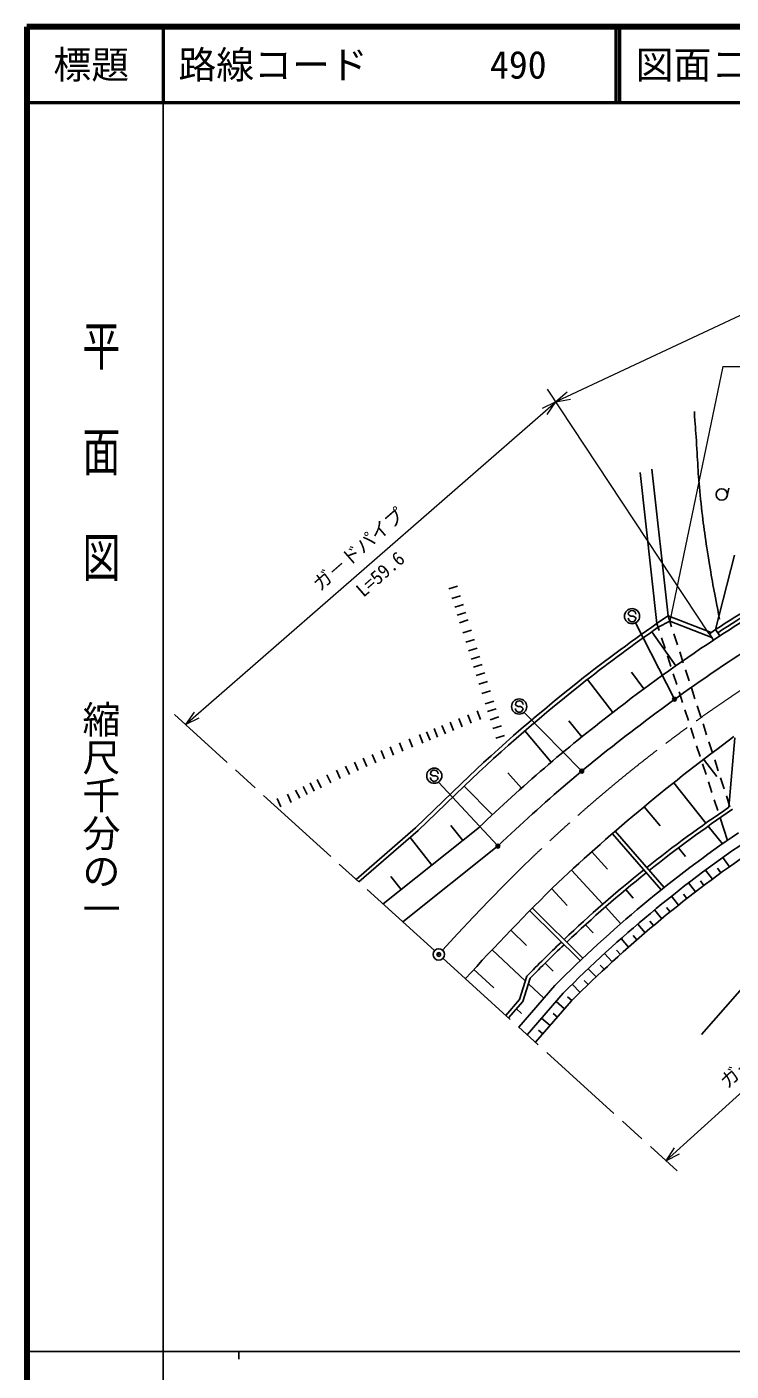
# Model space of a CAD drawing. Units: millimetres, scale not verified. Extents: x 40000 to 680000, y 20000 to 380000.
# Drawn here: x 40000 to 132982, y 202409 to 380000 of the extents above; entities that cross this region are included whole.
import ezdxf
from ezdxf.enums import TextEntityAlignment as Align

# ---------------------------------------------------------------- set-up
doc = ezdxf.new("R2010")
doc.units = ezdxf.units.MM
doc.header["$LTSCALE"] = 1000
doc.header["$PDMODE"] = 32
doc.header["$PDSIZE"] = 500
doc.linetypes.add('CHAIN', pattern=[18.5, 12, -1.5, 3.5, -1.5])
for name, color, linetype, lineweight in [('M-BGD', 7, 'Continuous', 25), ('M-BMK', 2, 'CHAIN', 13), ('M-BMK-SRVR', 3, 'Continuous', 25), ('M-STR-HTXT', 7, 'Continuous', 13), ('M-STR-STRC', 7, 'Continuous', 25), ('M-TTL', 2, 'Continuous', 140), ('M-TTL-BAND', 7, 'Continuous', 25), ('M-TTL-LINE', 7, 'Continuous', 50)]:
    doc.layers.add(name, color=color, linetype=linetype, lineweight=lineweight)
doc.layers.add('M-OTRS', color=6, linetype='Continuous')
doc.layers.add('M-TTL-TXT', color=7, linetype='Continuous')
doc.styles.add('@ＭＳ ゴシック', font='')
doc.styles.add('ＭＳ ゴシック', font='')
doc.styles.get('@ＭＳ ゴシック').set_extended_font_data('@MS Gothic')
doc.styles.get('ＭＳ ゴシック').set_extended_font_data('MS Gothic')

msp = doc.modelspace()

# ---------------------------------------------------------------- linework, layer by layer
at = {"layer": 'M-BGD'}
for p, q in [((124653, 302186), (122499, 321557)), ((123195, 301180), (120976, 321129)), ((132475, 318082), (132668, 319063)), ((133439, 310222), (130944, 300378)), ((95732, 305756), (96877, 306116)), ((96128, 304497), (97273, 304856)), ((96492, 303339), (97637, 303698)), ((96827, 302272), (97972, 302632)), ((130352, 299979), (124653, 302186)), ((124653, 302186), (125115, 300759)), ((97137, 301286), (98282, 301646)), ((97561, 299935), (98706, 300294)), ((123192, 301178), (123498, 300234)), ((123359, 300685), (124887, 301478)), ((130434, 299331), (124887, 301478)), ((130108, 299828), (130944, 300378)), ((130944, 300378), (131493, 299543)), ((97947, 298706), (99092, 299065)), ((125687, 295601), (122522, 300099)), ((123807, 299283), (124270, 297856)), ((125424, 299807), (125887, 298381)), ((130108, 299828), (130658, 298993)), ((130658, 298993), (131493, 299543)), ((98306, 297564), (99451, 297923)), ((98649, 296473), (99794, 296833)), ((124578, 296905), (125041, 295478)), ((126195, 297429), (126658, 296003)), ((98987, 295398), (100131, 295758)), ((126966, 295051), (127429, 293625)), ((99330, 294304), (100475, 294663)), ((99691, 293155), (100836, 293514)), ((117355, 289420), (114007, 293784)), ((121480, 292561), (119841, 294769)), ((125349, 294527), (125812, 293100)), ((100081, 291915), (101226, 292275)), ((126121, 292149), (126583, 290722)), ((127738, 292673), (128200, 291246)), ((99912, 288515), (99453, 289624)), ((100510, 290550), (101655, 290909)), ((100823, 289552), (101968, 289912)), ((126892, 289771), (127355, 288344)), ((128509, 290295), (128972, 288868)), ((95258, 286600), (94803, 287710)), ((96338, 287043), (95883, 288153)), ((97471, 287508), (97015, 288618)), ((98661, 287998), (98204, 289108)), ((101162, 288472), (102307, 288832)), ((113261, 286197), (111547, 288318)), ((129280, 287917), (129743, 286490)), ((90936, 284830), (90480, 285940)), ((92291, 285386), (91836, 286496)), ((93238, 285773), (92783, 286884)), ((94226, 286178), (93771, 287288)), ((101531, 287300), (102676, 287659)), ((101931, 286024), (103076, 286384)), ((109244, 282867), (105740, 286986)), ((127663, 287393), (128126, 285966)), ((132699, 276911), (133480, 286065)), ((87224, 283284), (86756, 284389)), ((88417, 283786), (87954, 284893)), ((89650, 284299), (89191, 285408)), ((128434, 285015), (128897, 283588)), ((130051, 285539), (130514, 284112)), ((83749, 281774), (83259, 282869)), ((84904, 282285), (84422, 283384)), ((86058, 282786), (85583, 283888)), ((129205, 282637), (129668, 281210)), ((129349, 283234), (131099, 280951)), ((130823, 283161), (131285, 281734)), ((80137, 280109), (79622, 281193)), ((81379, 280693), (80873, 281781)), ((82578, 281245), (82080, 282337)), ((105313, 279436), (103524, 281434)), ((131594, 280783), (132057, 279356)), ((76016, 278100), (75480, 279174)), ((76995, 278586), (76463, 279662)), ((77934, 279047), (77407, 280125)), ((78838, 279487), (78316, 280567)), ((91309, 274195), (97378, 280047)), ((91647, 273826), (97725, 279687)), ((101474, 275912), (97733, 279694)), ((125399, 280144), (129656, 274809)), ((129977, 280259), (130439, 278832)), ((73533, 276937), (73065, 278043)), ((74912, 277547), (74388, 278627)), ((130748, 277880), (131211, 276454)), ((132365, 278405), (132828, 276978)), ((121509, 276978), (123606, 274452)), ((131519, 275502), (132487, 272520)), ((83459, 267377), (91309, 274195)), ((83832, 267038), (91647, 273826)), ((99740, 274260), (87037, 264127)), ((97546, 272510), (95967, 274489)), ((117680, 273744), (124142, 266295)), ((129969, 274417), (131843, 272068)), ((93487, 269272), (90588, 272906)), ((117307, 273412), (123751, 265983)), ((102111, 271698), (89628, 261774)), ((114597, 271029), (116663, 268711)), ((126023, 271542), (126982, 270386)), ((132759, 269039), (131887, 270260)), ((111919, 268606), (116051, 264102)), ((130510, 267403), (129617, 268609)), ((131634, 268229), (131193, 268835)), ((89428, 266034), (88046, 267766)), ((128270, 265714), (127356, 266904)), ((129388, 266565), (128937, 267164)), ((109274, 266146), (109292, 266128)), ((109292, 266128), (111355, 263941)), ((119063, 266021), (120062, 264901)), ((126041, 263972), (125107, 265146)), ((127154, 264850), (126692, 265441)), ((106386, 263220), (113062, 256637)), ((106737, 263576), (113424, 256982)), ((116389, 263733), (118417, 261522)), ((123826, 262177), (122871, 263334)), ((124931, 263081), (124459, 263664)), ((113762, 261390), (114791, 260299)), ((121627, 260330), (120652, 261470)), ((122724, 261260), (122242, 261834)), ((103893, 260662), (105976, 258656)), ((119447, 258432), (118452, 259555)), ((120534, 259388), (120042, 259953)), ((140117, 259497), (129076, 246892)), ((94864, 257991), (94891, 258021)), ((101430, 258073), (105810, 253955)), ((117289, 256485), (116274, 257589)), ((118365, 257465), (117863, 258022)), ((108419, 256303), (109500, 255263)), ((116219, 255492), (115706, 256040)), ((98997, 255456), (101638, 253032)), ((105042, 251487), (106001, 254567)), ((105488, 251238), (106442, 254305)), ((114098, 253472), (113576, 254010)), ((115155, 254488), (114120, 255574)), ((104942, 247866), (109715, 253356)), ((106052, 246857), (110815, 252334)), ((106215, 253574), (108245, 251665)), ((113048, 252444), (111994, 253511)), ((103239, 249412), (105042, 251487)), ((103609, 249076), (105488, 251238)), ((107163, 245848), (111914, 251313)), ((111001, 250263), (109869, 251247)), ((111958, 251363), (111392, 251855)), ((104646, 250269), (105309, 249660)), ((109080, 248053), (107948, 249037)), ((110042, 249159), (109476, 249651)), ((108120, 246949), (107554, 247441))]:
    msp.add_line(p, q, dxfattribs=at)
msp.add_circle((131740, 318226), 750, dxfattribs=at)
for centre, radius, start, end in [((245265, 125676), 208783, 116.55154, 123.20005), ((245265, 125676), 208283, 116.55154, 123.19972), ((245265, 125676), 207783, 116.55154, 123.19939), ((245388, 125643), 204367, 116.57767, 123.49811), ((245112, 125914), 213500, 124.3476, 128.05269), ((245112, 125914), 213000, 124.86273, 128.05269), ((245112, 125913), 207501, 123.47596, 128.00258), ((245204, 125961), 204000, 123.5045, 127.51955), ((245112, 125914), 213500, 128.05269, 133.78223), ((245112, 125914), 213000, 128.05269, 133.78223), ((243106, 125492), 206606, 127.49235, 133.94087), ((243427, 125098), 203612, 126.97482, 133.89223), ((286294, 78522), 257951, 126.36285, 133.08384), ((227100, 136986), 168791, 124.00559, 128.57733), ((227100, 136986), 168291, 123.92423, 128.57032), ((227100, 136986), 165291, 124.30296, 135.24875), ((227100, 136986), 163791, 124.30296, 135.23163), ((245204, 125961), 200000, 133.76035, 133.7865), ((227100, 136986), 162291, 124.6038, 135.21428), ((227100, 136986), 168791, 128.74719, 133.49108), ((227100, 136986), 168291, 128.74068, 133.48539), ((320592, 52003), 300827, 134.4049, 137.75293), ((227100, 136986), 168791, 133.66089, 135.84434), ((227100, 136986), 168291, 133.65571, 135.8037)]:
    msp.add_arc(centre, radius, start, end, dxfattribs=at)
msp.add_open_spline([(131462, 301737), (130723, 305471), (130526, 306475), (130039, 309531), (129538, 312674), (129293, 314441), (128949, 317605), (128623, 320606), (128602, 322302), (128393, 325314), (128288, 326832), (128254, 327308), (128128, 329200)], degree=3, knots=[0, 0, 0, 0, 1, 1, 1, 2, 2, 2, 3, 3, 3, 4, 4, 4, 4], dxfattribs=at)
at = {"layer": 'M-BMK'}
for p, q in [((93827, 257960), (59473, 289162)), ((94938, 256952), (125865, 228862))]:
    msp.add_line(p, q, dxfattribs=at)
msp.add_lwpolyline([(94891, 258021), (96915, 260235), (98963, 262427), (101036, 264595), (103137, 266737), (105266, 268851), (106809, 270346)], dxfattribs=at)
for start, end in [(122.30104, 128.03081), (128.03081, 133.76035)]:
    msp.add_arc((245204, 125961), 200000, start, end, dxfattribs=at)
at = {"layer": 'M-BMK-SRVR'}
msp.add_circle((94383, 257456), 750, dxfattribs=at)
msp.add_point((94383, 257456), dxfattribs=at)
msp.add_point((94383, 257456), dxfattribs=at)
at = {"layer": 'M-OTRS'}
msp.add_point((94383, 257456), dxfattribs=at)
at = {"layer": 'M-STR-HTXT'}
for p, q in [((174894, 360920), (109823, 330465)), ((131905, 335148), (124887, 301478)), ((131905, 335148), (157905, 335148)), ((130106, 299827), (108719, 332133)), ((60953, 287818), (109823, 330465)), ((109823, 330465), (108027, 329585)), ((108708, 328805), (109823, 330465)), ((111354, 331753), (109823, 330465)), ((109823, 330465), (111792, 330815)), ((62069, 289478), (60953, 287818)), ((60953, 287818), (62749, 288698)), ((124384, 230207), (153826, 256909)), ((125467, 231888), (124384, 230207)), ((124384, 230207), (126163, 231121))]:
    msp.add_line(p, q, dxfattribs=at)
at = {"layer": 'M-STR-STRC'}
for p, q in [((119508, 302282), (119409, 302400)), ((119753, 302143), (119508, 302282)), ((120054, 302141), (119753, 302143)), ((120299, 302029), (120054, 302141)), ((120405, 301893), (120299, 302029)), ((125460, 291261), (120379, 301262)), ((104612, 290351), (104512, 290469)), ((104857, 290212), (104612, 290351)), ((105157, 290209), (104857, 290212)), ((105403, 290097), (105157, 290209)), ((105508, 289961), (105403, 290097)), ((113189, 281739), (105644, 289439)), ((93395, 281206), (93295, 281324)), ((93640, 281067), (93395, 281206)), ((93940, 281064), (93640, 281067)), ((94186, 280952), (93940, 281064)), ((94292, 280816), (94186, 280952)), ((102122, 271834), (94328, 280223))]:
    msp.add_line(p, q, dxfattribs=at)
for centre, radius in [((119903, 302142), 1000), ((125505, 291172), 100), ((125505, 291172), 80), ((105007, 290210), 1000), ((125505, 291172), 60), ((125505, 291172), 40), ((125505, 291172), 20), ((93790, 281065), 1000), ((113259, 281668), 100), ((113259, 281668), 80), ((113259, 281668), 60), ((113259, 281668), 40), ((113259, 281668), 20), ((102190, 271760), 100), ((102190, 271760), 80), ((102190, 271760), 60), ((102190, 271760), 40), ((102190, 271760), 20)]:
    msp.add_circle(centre, radius, dxfattribs=at)
for centre, start, end in [((119909, 302397), 359.55488, 179.55488), ((119905, 301897), 179.55488, 359.55488), ((105008, 289965), 179.55488, 359.55488), ((105012, 290465), 359.55488, 179.55488), ((93792, 280820), 179.55488, 359.55488), ((93795, 281320), 359.55488, 179.55488)]:
    msp.add_arc(centre, 500, start, end, dxfattribs=at)
for p in [(125505, 291172), (113259, 281668), (102190, 271760)]:
    msp.add_point(p, dxfattribs=at)
at = {"layer": 'M-TTL'}
for p, q in [((40000, 380000), (40000, 20000)), ((680000, 380000), (40000, 380000))]:
    msp.add_line(p, q, dxfattribs=at)
at = {"layer": 'M-TTL-BAND'}
for p, q in [((58000, 370000), (58000, 20000)), ((40000, 205000), (579000, 205000)), ((68000, 205000), (68000, 204000))]:
    msp.add_line(p, q, dxfattribs=at)
at = {"layer": 'M-TTL-LINE'}
for p, q in [((58000, 380000), (58000, 370000)), ((117750, 380000), (117750, 370000)), ((118250, 380000), (118250, 370000)), ((40000, 370000), (680000, 370000))]:
    msp.add_line(p, q, dxfattribs=at)

# ---------------------------------------------------------------- texts
at = {"layer": 'M-STR-HTXT', "style": 'ＭＳ ゴシック'}
for s, rotation, p in [('ガ－ドパイプ', 41.11, (84731, 309895)), ('ガ－ドレ－ル', 42.205, (138434, 244299))]:
    msp.add_text(s, height=1833, rotation=rotation, dxfattribs=at).set_placement(p, align=Align.BOTTOM_CENTER)
at = {"layer": 'M-STR-HTXT', "style": '@ＭＳ ゴシック'}
msp.add_text('L=59.6', height=1833, rotation=41.11, dxfattribs=at).set_placement((86046, 308388), align=Align.TOP_CENTER)
at = {"layer": 'M-TTL-BAND', "style": '@ＭＳ ゴシック', "width": 1.4}
msp.add_text('平  面  図', height=3666, rotation=270, dxfattribs=at).set_placement((49777, 306475), align=Align.MIDDLE_RIGHT)
at = {"layer": 'M-TTL-BAND', "style": '@ＭＳ ゴシック'}
msp.add_text('縮尺千分の一', height=3666, rotation=270, dxfattribs=at).set_placement((49777, 261030), align=Align.MIDDLE_RIGHT)
at = {"layer": 'M-TTL-TXT', "style": 'ＭＳ ゴシック'}
msp.add_text('標題', height=3666, dxfattribs=at).set_placement((48500, 375000), align=Align.MIDDLE_CENTER)
for s, p in [('路線コード', (60000, 375000)), ('490', (101142, 375000)), ('図面コード', (120380, 375000))]:
    msp.add_text(s, height=3666, dxfattribs=at).set_placement(p, align=Align.MIDDLE_LEFT)

doc.saveas('drawing.dxf')
